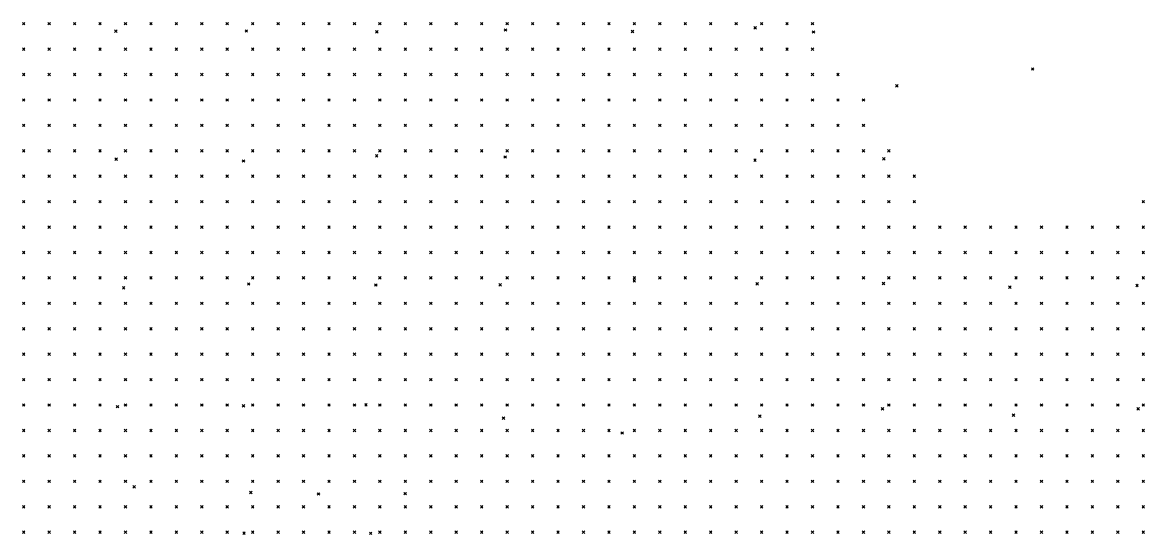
# Model space of a CAD drawing. Header units: metres. Extents: x 441556 to 446409, y 432338 to 461058.
# Drawn here: x 445471.2 to 445603.5, y 434685.3 to 434745.7 of the extents above; entities that cross this region are included whole.
import ezdxf

# ---------------------------------------------------------------- set-up
doc = ezdxf.new("R2010")
doc.units = ezdxf.units.M
doc.header["$MEASUREMENT"] = 0
doc.header["$PDMODE"] = 35
doc.header["$PDSIZE"] = 0.15
doc.layers.add('DTM-NOK-RevN_LIDAR_co_lidar', color=91, linetype='Continuous', lineweight=0)
doc.layers.add('DTM-NOK-RevN_RTK', color=32, linetype='Continuous', lineweight=0)

msp = doc.modelspace()

# ---------------------------------------------------------------- linework, layer by layer
at = {"layer": 'DTM-NOK-RevN_LIDAR_co_lidar'}
for p in [(445471.381, 434745.573, 321.899), (445474.38, 434745.573, 321.898), (445477.38, 434745.573, 321.916), (445480.379, 434745.573, 321.993), (445483.378, 434745.573, 322.081), (445486.378, 434745.573, 322.139), (445489.377, 434745.573, 322.23), (445492.377, 434745.573, 322.31), (445495.376, 434745.573, 322.36), (445498.375, 434745.573, 322.39), (445501.375, 434745.573, 322.456), (445504.374, 434745.573, 322.574), (445507.373, 434745.573, 322.629), (445510.373, 434745.573, 322.608), (445513.372, 434745.573, 322.61), (445516.372, 434745.573, 322.639), (445519.371, 434745.573, 322.665), (445522.37, 434745.573, 322.693), (445525.37, 434745.573, 322.729), (445528.369, 434745.573, 322.761), (445531.369, 434745.573, 322.805), (445534.368, 434745.573, 322.85), (445537.367, 434745.573, 322.894), (445540.367, 434745.573, 322.941), (445543.366, 434745.573, 322.959), (445546.365, 434745.573, 322.984), (445549.365, 434745.573, 323.011), (445552.364, 434745.573, 323.019), (445555.364, 434745.573, 323.028), (445558.363, 434745.573, 323.078), (445561.362, 434745.573, 323.144), (445564.362, 434745.573, 323.228), (445471.381, 434742.573, 321.839), (445474.38, 434742.573, 321.877), (445477.38, 434742.573, 321.923), (445480.379, 434742.573, 321.998), (445483.378, 434742.573, 322.078), (445486.378, 434742.573, 322.131), (445489.377, 434742.573, 322.245), (445492.377, 434742.573, 322.357), (445495.376, 434742.573, 322.397), (445498.375, 434742.573, 322.408), (445501.375, 434742.573, 322.469), (445504.374, 434742.573, 322.504), (445507.373, 434742.573, 322.547), (445510.373, 434742.573, 322.557), (445513.372, 434742.573, 322.604), (445516.372, 434742.573, 322.618), (445519.371, 434742.573, 322.648), (445522.37, 434742.573, 322.693), (445525.37, 434742.573, 322.731), (445528.369, 434742.573, 322.771), (445531.369, 434742.573, 322.801), (445534.368, 434742.573, 322.821), (445537.367, 434742.573, 322.848), (445540.367, 434742.573, 322.882), (445543.366, 434742.573, 322.908), (445546.365, 434742.573, 322.947), (445549.365, 434742.573, 322.952), (445552.364, 434742.573, 322.989), (445555.364, 434742.573, 323.026), (445558.363, 434742.573, 323.061), (445561.362, 434742.573, 323.107), (445564.362, 434742.573, 323.175), (445471.381, 434739.574, 321.856), (445474.38, 434739.574, 321.942), (445477.38, 434739.574, 321.987), (445480.379, 434739.574, 322.078), (445483.378, 434739.574, 322.156), (445486.378, 434739.574, 322.215), (445489.377, 434739.574, 322.333), (445492.377, 434739.574, 322.428), (445495.376, 434739.574, 322.494), (445498.375, 434739.574, 322.529), (445501.375, 434739.574, 322.56), (445504.374, 434739.574, 322.589), (445507.373, 434739.574, 322.625), (445510.373, 434739.574, 322.657), (445513.372, 434739.574, 322.593), (445516.372, 434739.574, 322.576), (445519.371, 434739.574, 322.61), (445522.37, 434739.574, 322.638), (445525.37, 434739.574, 322.684), (445528.369, 434739.574, 322.717), (445531.369, 434739.574, 322.749), (445534.368, 434739.574, 322.773), (445537.367, 434739.574, 322.82), (445540.367, 434739.574, 322.857), (445543.366, 434739.574, 322.9), (445546.365, 434739.574, 322.957), (445549.365, 434739.574, 322.996), (445552.364, 434739.574, 323.03), (445555.364, 434739.574, 323.052), (445558.363, 434739.574, 323.106), (445561.362, 434739.574, 323.182), (445564.362, 434739.574, 323.249), (445567.361, 434739.574, 323.307), (445471.381, 434736.574, 321.927), (445474.38, 434736.574, 322.011), (445477.38, 434736.574, 322.113), (445480.379, 434736.574, 322.213), (445483.378, 434736.574, 322.254), (445486.378, 434736.574, 322.318), (445489.377, 434736.574, 322.399), (445492.377, 434736.574, 322.47), (445495.376, 434736.574, 322.557), (445498.375, 434736.574, 322.634), (445501.375, 434736.574, 322.687), (445504.374, 434736.574, 322.631), (445507.373, 434736.574, 322.676), (445510.373, 434736.574, 322.637), (445513.372, 434736.574, 322.588), (445516.372, 434736.574, 322.556), (445519.371, 434736.574, 322.602), (445522.37, 434736.574, 322.645), (445525.37, 434736.574, 322.687), (445528.369, 434736.574, 322.754), (445531.369, 434736.574, 322.788), (445534.368, 434736.574, 322.805), (445537.367, 434736.574, 322.846), (445540.367, 434736.574, 322.92), (445543.366, 434736.574, 322.978), (445546.365, 434736.574, 322.927), (445549.365, 434736.574, 322.988), (445552.364, 434736.574, 323.049), (445555.364, 434736.574, 323.09), (445558.363, 434736.574, 323.199), (445561.362, 434736.574, 323.302), (445564.362, 434736.574, 323.393), (445567.361, 434736.574, 323.495), (445570.361, 434736.574, 323.571), (445471.381, 434733.575, 321.885), (445474.38, 434733.575, 321.992), (445477.38, 434733.575, 322.134), (445480.379, 434733.575, 322.225), (445483.378, 434733.575, 322.294), (445486.378, 434733.575, 322.357), (445489.377, 434733.575, 322.414), (445492.377, 434733.575, 322.457), (445495.376, 434733.575, 322.569), (445498.375, 434733.575, 322.692), (445501.375, 434733.575, 322.757), (445504.374, 434733.575, 322.753), (445507.373, 434733.575, 322.747), (445510.373, 434733.575, 322.736), (445513.372, 434733.575, 322.651), (445516.372, 434733.575, 322.636), (445519.371, 434733.575, 322.659), (445522.37, 434733.575, 322.721), (445525.37, 434733.575, 322.742), (445528.369, 434733.575, 322.79), (445531.369, 434733.575, 322.831), (445534.368, 434733.575, 322.868), (445537.367, 434733.575, 322.946), (445540.367, 434733.575, 323.158), (445543.366, 434733.575, 323.328), (445546.365, 434733.575, 323.189), (445549.365, 434733.575, 323.261), (445552.364, 434733.575, 323.298), (445555.364, 434733.575, 323.329), (445558.363, 434733.575, 323.367), (445561.362, 434733.575, 323.43), (445564.362, 434733.575, 323.512), (445567.361, 434733.575, 323.591), (445570.361, 434733.575, 323.653), (445471.381, 434730.576, 322.063), (445474.38, 434730.576, 322.064), (445477.38, 434730.576, 322.196), (445480.379, 434730.576, 322.31), (445483.378, 434730.576, 322.307), (445486.378, 434730.576, 322.316), (445489.377, 434730.576, 322.371), (445492.377, 434730.576, 322.435), (445495.376, 434730.576, 322.514), (445498.375, 434730.576, 322.626), (445501.375, 434730.576, 322.716), (445504.374, 434730.576, 322.719), (445507.373, 434730.576, 322.741), (445510.373, 434730.576, 322.73), (445513.372, 434730.576, 322.697), (445516.372, 434730.576, 322.715), (445519.371, 434730.576, 322.747), (445522.37, 434730.576, 322.798), (445525.37, 434730.576, 322.889), (445528.369, 434730.576, 323.004), (445531.369, 434730.576, 323.072), (445534.368, 434730.576, 323.055), (445537.367, 434730.576, 323.129), (445540.367, 434730.576, 323.173), (445543.366, 434730.576, 323.285), (445546.365, 434730.576, 323.371), (445549.365, 434730.576, 323.396), (445552.364, 434730.576, 323.399), (445555.364, 434730.576, 323.453), (445558.363, 434730.576, 323.467), (445561.362, 434730.576, 323.508), (445564.362, 434730.576, 323.591), (445567.361, 434730.576, 323.699), (445570.361, 434730.576, 323.769), (445573.36, 434730.576, 323.824), (445471.381, 434727.576, 322.048), (445474.38, 434727.576, 322.12), (445477.38, 434727.576, 322.275), (445480.379, 434727.576, 322.32), (445483.378, 434727.576, 322.333), (445486.378, 434727.576, 322.377), (445489.377, 434727.576, 322.456), (445492.377, 434727.576, 322.485), (445495.376, 434727.576, 322.49), (445498.375, 434727.576, 322.567), (445501.375, 434727.576, 322.661), (445504.374, 434727.576, 322.685), (445507.373, 434727.576, 322.684), (445510.373, 434727.576, 322.676), (445513.372, 434727.576, 322.689), (445516.372, 434727.576, 322.767), (445519.371, 434727.576, 322.792), (445522.37, 434727.576, 322.847), (445525.37, 434727.576, 322.923), (445528.369, 434727.576, 323.038), (445531.369, 434727.576, 323.085), (445534.368, 434727.576, 323.098), (445537.367, 434727.576, 323.128), (445540.367, 434727.576, 323.222), (445543.366, 434727.576, 323.378), (445546.365, 434727.576, 323.322), (445549.365, 434727.576, 323.346), (445552.364, 434727.576, 323.476), (445555.364, 434727.576, 323.547), (445558.363, 434727.576, 323.613), (445561.362, 434727.576, 323.694), (445564.362, 434727.576, 323.77), (445567.361, 434727.576, 323.865), (445570.361, 434727.576, 323.911), (445573.36, 434727.576, 323.963), (445576.359, 434727.576, 324.029), (445471.381, 434724.577, 322.068), (445474.38, 434724.577, 322.151), (445477.38, 434724.577, 322.212), (445480.379, 434724.577, 322.271), (445483.378, 434724.577, 322.292), (445486.378, 434724.577, 322.32), (445489.377, 434724.577, 322.376), (445492.377, 434724.577, 322.404), (445495.376, 434724.577, 322.402), (445498.375, 434724.577, 322.449), (445501.375, 434724.577, 322.579), (445504.374, 434724.577, 322.691), (445507.373, 434724.577, 322.677), (445510.373, 434724.577, 322.703), (445513.372, 434724.577, 322.764), (445516.372, 434724.577, 322.882), (445519.371, 434724.577, 322.94), (445522.37, 434724.577, 322.958), (445525.37, 434724.577, 323.015), (445528.369, 434724.577, 323.108), (445531.369, 434724.577, 323.178), (445534.368, 434724.577, 323.179), (445537.367, 434724.577, 323.176), (445540.367, 434724.577, 323.254), (445543.366, 434724.577, 323.314), (445546.365, 434724.577, 323.349), (445549.365, 434724.577, 323.437), (445552.364, 434724.577, 323.563), (445555.364, 434724.577, 323.666), (445558.363, 434724.577, 323.764), (445561.362, 434724.577, 323.836), (445564.362, 434724.577, 323.915), (445567.361, 434724.577, 324.007), (445570.361, 434724.577, 324.058), (445573.36, 434724.577, 324.1), (445576.359, 434724.577, 324.114), (445603.354, 434724.577, 324.631), (445471.381, 434721.578, 322.09), (445474.38, 434721.578, 322.159), (445477.38, 434721.578, 322.232), (445480.379, 434721.578, 322.294), (445483.378, 434721.578, 322.346), (445486.378, 434721.578, 322.387), (445489.377, 434721.578, 322.427), (445492.377, 434721.578, 322.433), (445495.376, 434721.578, 322.44), (445498.375, 434721.578, 322.521), (445501.375, 434721.578, 322.638), (445504.374, 434721.578, 322.755), (445507.373, 434721.578, 322.8), (445510.373, 434721.578, 322.826), (445513.372, 434721.578, 322.884), (445516.372, 434721.578, 323.018), (445519.371, 434721.578, 323.18), (445522.37, 434721.578, 323.243), (445525.37, 434721.578, 323.18), (445528.369, 434721.578, 323.192), (445531.369, 434721.578, 323.262), (445534.368, 434721.578, 323.317), (445537.367, 434721.578, 323.311), (445540.367, 434721.578, 323.344), (445543.366, 434721.578, 323.367), (445546.365, 434721.578, 323.416), (445549.365, 434721.578, 323.489), (445552.364, 434721.578, 323.589), (445555.364, 434721.578, 323.7), (445558.363, 434721.578, 323.788), (445561.362, 434721.578, 323.874), (445564.362, 434721.578, 323.967), (445567.361, 434721.578, 324.018), (445570.361, 434721.578, 324.026), (445573.36, 434721.578, 324.086), (445576.359, 434721.578, 324.148), (445579.359, 434721.578, 324.214), (445582.358, 434721.578, 324.278), (445585.357, 434721.578, 324.296), (445588.357, 434721.578, 324.321), (445591.356, 434721.578, 324.386), (445594.356, 434721.578, 324.466), (445597.355, 434721.578, 324.523), (445600.354, 434721.578, 324.567), (445603.354, 434721.578, 324.628), (445471.381, 434718.578, 322.085), (445474.38, 434718.578, 322.125), (445477.38, 434718.578, 322.2), (445480.379, 434718.578, 322.292), (445483.378, 434718.578, 322.376), (445486.378, 434718.578, 322.443), (445489.377, 434718.578, 322.468), (445492.377, 434718.578, 322.502), (445495.376, 434718.578, 322.516), (445498.375, 434718.578, 322.481), (445501.375, 434718.578, 322.616), (445504.374, 434718.578, 322.801), (445507.373, 434718.578, 322.907), (445510.373, 434718.578, 322.977), (445513.372, 434718.578, 322.996), (445516.372, 434718.578, 323.104), (445519.371, 434718.578, 323.2), (445522.37, 434718.578, 323.232), (445525.37, 434718.578, 323.317), (445528.369, 434718.578, 323.285), (445531.369, 434718.578, 323.293), (445534.368, 434718.578, 323.345), (445537.367, 434718.578, 323.377), (445540.367, 434718.578, 323.374), (445543.366, 434718.578, 323.388), (445546.365, 434718.578, 323.428), (445549.365, 434718.578, 323.497), (445552.364, 434718.578, 323.583), (445555.364, 434718.578, 323.674), (445558.363, 434718.578, 323.766), (445561.362, 434718.578, 323.871), (445564.362, 434718.578, 323.94), (445567.361, 434718.578, 323.999), (445570.361, 434718.578, 324.062), (445573.36, 434718.578, 324.105), (445576.359, 434718.578, 324.149), (445579.359, 434718.578, 324.221), (445582.358, 434718.578, 324.259), (445585.357, 434718.578, 324.295), (445588.357, 434718.578, 324.341), (445591.356, 434718.578, 324.402), (445594.356, 434718.578, 324.464), (445597.355, 434718.578, 324.54), (445600.354, 434718.578, 324.6), (445603.354, 434718.578, 324.675), (445471.381, 434715.579, 322.192), (445474.38, 434715.579, 322.243), (445477.38, 434715.579, 322.306), (445480.379, 434715.579, 322.38), (445483.378, 434715.579, 322.441), (445486.378, 434715.579, 322.472), (445489.377, 434715.579, 322.511), (445492.377, 434715.579, 322.535), (445495.376, 434715.579, 322.593), (445498.375, 434715.579, 322.631), (445501.375, 434715.579, 322.668), (445504.374, 434715.579, 322.74), (445507.373, 434715.579, 322.901), (445510.373, 434715.579, 323.025), (445513.372, 434715.579, 323.042), (445516.372, 434715.579, 323.086), (445519.371, 434715.579, 323.137), (445522.37, 434715.579, 323.158), (445525.37, 434715.579, 323.266), (445528.369, 434715.579, 323.3), (445531.369, 434715.579, 323.301), (445534.368, 434715.579, 323.365), (445537.367, 434715.579, 323.397), (445540.367, 434715.579, 323.405), (445543.366, 434715.579, 323.469), (445546.365, 434715.579, 323.522), (445549.365, 434715.579, 323.592), (445552.364, 434715.579, 323.624), (445555.364, 434715.579, 323.653), (445558.363, 434715.579, 323.736), (445561.362, 434715.579, 323.836), (445564.362, 434715.579, 323.898), (445567.361, 434715.579, 323.974), (445570.361, 434715.579, 324.048), (445573.36, 434715.579, 324.102), (445576.359, 434715.579, 324.187), (445579.359, 434715.579, 324.259), (445582.358, 434715.579, 324.309), (445585.357, 434715.579, 324.351), (445588.357, 434715.579, 324.417), (445591.356, 434715.579, 324.492), (445594.356, 434715.579, 324.539), (445597.355, 434715.579, 324.604), (445600.354, 434715.579, 324.678), (445603.354, 434715.579, 324.732), (445471.381, 434712.579, 322.296), (445474.38, 434712.579, 322.35), (445477.38, 434712.579, 322.387), (445480.379, 434712.579, 322.425), (445483.378, 434712.579, 322.526), (445486.378, 434712.579, 322.656), (445489.377, 434712.579, 322.74), (445492.377, 434712.579, 322.681), (445495.376, 434712.579, 322.688), (445498.375, 434712.579, 322.73), (445501.375, 434712.579, 322.763), (445504.374, 434712.579, 322.792), (445507.373, 434712.579, 322.878), (445510.373, 434712.579, 322.969), (445513.372, 434712.579, 323.003), (445516.372, 434712.579, 323.069), (445519.371, 434712.579, 323.166), (445522.37, 434712.579, 323.189), (445525.37, 434712.579, 323.198), (445528.369, 434712.579, 323.285), (445531.369, 434712.579, 323.357), (445534.368, 434712.579, 323.413), (445537.367, 434712.579, 323.419), (445540.367, 434712.579, 323.433), (445543.366, 434712.579, 323.529), (445546.365, 434712.579, 323.569), (445549.365, 434712.579, 323.605), (445552.364, 434712.579, 323.651), (445555.364, 434712.579, 323.7), (445558.363, 434712.579, 323.77), (445561.362, 434712.579, 323.837), (445564.362, 434712.579, 323.906), (445567.361, 434712.579, 323.99), (445570.361, 434712.579, 324.073), (445573.36, 434712.579, 324.132), (445576.359, 434712.579, 324.193), (445579.359, 434712.579, 324.245), (445582.358, 434712.579, 324.281), (445585.357, 434712.579, 324.337), (445588.357, 434712.579, 324.401), (445591.356, 434712.579, 324.478), (445594.356, 434712.579, 324.573), (445597.355, 434712.579, 324.672), (445600.354, 434712.579, 324.742), (445603.354, 434712.579, 324.833), (445471.381, 434709.58, 322.393), (445474.38, 434709.58, 322.477), (445477.38, 434709.58, 322.464), (445480.379, 434709.58, 322.521), (445483.378, 434709.58, 322.547), (445486.378, 434709.58, 322.656), (445489.377, 434709.58, 322.747), (445492.377, 434709.58, 322.658), (445495.376, 434709.58, 322.659), (445498.375, 434709.58, 322.702), (445501.375, 434709.58, 322.692), (445504.374, 434709.58, 322.72), (445507.373, 434709.58, 322.795), (445510.373, 434709.58, 322.857), (445513.372, 434709.58, 322.948), (445516.372, 434709.58, 323.094), (445519.371, 434709.58, 323.13), (445522.37, 434709.58, 323.167), (445525.37, 434709.58, 323.262), (445528.369, 434709.58, 323.332), (445531.369, 434709.58, 323.407), (445534.368, 434709.58, 323.534), (445537.367, 434709.58, 323.516), (445540.367, 434709.58, 323.529), (445543.366, 434709.58, 323.612), (445546.365, 434709.58, 323.639), (445549.365, 434709.58, 323.669), (445552.364, 434709.58, 323.739), (445555.364, 434709.58, 323.778), (445558.363, 434709.58, 323.802), (445561.362, 434709.58, 323.837), (445564.362, 434709.58, 323.906), (445567.361, 434709.58, 323.99), (445570.361, 434709.58, 324.08), (445573.36, 434709.58, 324.148), (445576.359, 434709.58, 324.215), (445579.359, 434709.58, 324.257), (445582.358, 434709.58, 324.321), (445585.357, 434709.58, 324.393), (445588.357, 434709.58, 324.476), (445591.356, 434709.58, 324.594), (445594.356, 434709.58, 324.719), (445597.355, 434709.58, 324.797), (445600.354, 434709.58, 324.9), (445603.354, 434709.58, 325.005), (445471.381, 434706.581, 322.294), (445474.38, 434706.581, 322.366), (445477.38, 434706.581, 322.411), (445480.379, 434706.581, 322.535), (445483.378, 434706.581, 322.653), (445486.378, 434706.581, 322.745), (445489.377, 434706.581, 322.686), (445492.377, 434706.581, 322.664), (445495.376, 434706.581, 322.671), (445498.375, 434706.581, 322.722), (445501.375, 434706.581, 322.76), (445504.374, 434706.581, 322.837), (445507.373, 434706.581, 322.882), (445510.373, 434706.581, 322.866), (445513.372, 434706.581, 322.923), (445516.372, 434706.581, 323.018), (445519.371, 434706.581, 323.112), (445522.37, 434706.581, 323.184), (445525.37, 434706.581, 323.311), (445528.369, 434706.581, 323.392), (445531.369, 434706.581, 323.473), (445534.368, 434706.581, 323.568), (445537.367, 434706.581, 323.587), (445540.367, 434706.581, 323.641), (445543.366, 434706.581, 323.744), (445546.365, 434706.581, 323.762), (445549.365, 434706.581, 323.793), (445552.364, 434706.581, 323.847), (445555.364, 434706.581, 323.891), (445558.363, 434706.581, 323.928), (445561.362, 434706.581, 323.985), (445564.362, 434706.581, 324.035), (445567.361, 434706.581, 324.11), (445570.361, 434706.581, 324.211), (445573.36, 434706.581, 324.297), (445576.359, 434706.581, 324.353), (445579.359, 434706.581, 324.386), (445582.358, 434706.581, 324.442), (445585.357, 434706.581, 324.476), (445588.357, 434706.581, 324.534), (445591.356, 434706.581, 324.64), (445594.356, 434706.581, 324.733), (445597.355, 434706.581, 324.852), (445600.354, 434706.581, 324.98), (445603.354, 434706.581, 325.102), (445471.381, 434703.581, 322.264), (445474.38, 434703.581, 322.315), (445477.38, 434703.581, 322.403), (445480.379, 434703.581, 322.615), (445483.378, 434703.581, 322.876), (445486.378, 434703.581, 322.952), (445489.377, 434703.581, 322.859), (445492.377, 434703.581, 322.787), (445495.376, 434703.581, 322.683), (445498.375, 434703.581, 322.716), (445501.375, 434703.581, 322.788), (445504.374, 434703.581, 322.889), (445507.373, 434703.581, 322.913), (445510.373, 434703.581, 322.939), (445513.372, 434703.581, 322.964), (445516.372, 434703.581, 323), (445519.371, 434703.581, 323.116), (445522.37, 434703.581, 323.213), (445525.37, 434703.581, 323.309), (445528.369, 434703.581, 323.373), (445531.369, 434703.581, 323.428), (445534.368, 434703.581, 323.469), (445537.367, 434703.581, 323.663), (445540.367, 434703.581, 323.734), (445543.366, 434703.581, 323.862), (445546.365, 434703.581, 323.921), (445549.365, 434703.581, 323.922), (445552.364, 434703.581, 323.967), (445555.364, 434703.581, 324.033), (445558.363, 434703.581, 324.08), (445561.362, 434703.581, 324.119), (445564.362, 434703.581, 324.165), (445567.361, 434703.581, 324.24), (445570.361, 434703.581, 324.299), (445573.36, 434703.581, 324.35), (445576.359, 434703.581, 324.404), (445579.359, 434703.581, 324.442), (445582.358, 434703.581, 324.475), (445585.357, 434703.581, 324.516), (445588.357, 434703.581, 324.554), (445591.356, 434703.581, 324.626), (445594.356, 434703.581, 324.697), (445597.355, 434703.581, 324.822), (445600.354, 434703.581, 324.948), (445603.354, 434703.581, 325.092), (445471.381, 434700.582, 322.215), (445474.38, 434700.582, 322.269), (445477.38, 434700.582, 322.37), (445480.379, 434700.582, 322.501), (445483.378, 434700.582, 322.644), (445486.378, 434700.582, 322.691), (445489.377, 434700.582, 322.748), (445492.377, 434700.582, 322.74), (445495.376, 434700.582, 322.811), (445498.375, 434700.582, 322.913), (445501.375, 434700.582, 322.892), (445504.374, 434700.582, 323.005), (445507.373, 434700.582, 323.155), (445510.373, 434700.582, 323.195), (445513.372, 434700.582, 323.181), (445516.372, 434700.582, 323.166), (445519.371, 434700.582, 323.178), (445522.37, 434700.582, 323.239), (445525.37, 434700.582, 323.323), (445528.369, 434700.582, 323.317), (445531.369, 434700.582, 323.392), (445534.368, 434700.582, 323.535), (445537.367, 434700.582, 323.724), (445540.367, 434700.582, 323.846), (445543.366, 434700.582, 323.904), (445546.365, 434700.582, 323.984), (445549.365, 434700.582, 324.025), (445552.364, 434700.582, 324.044), (445555.364, 434700.582, 324.05), (445558.363, 434700.582, 324.117), (445561.362, 434700.582, 324.181), (445564.362, 434700.582, 324.23), (445567.361, 434700.582, 324.317), (445570.361, 434700.582, 324.384), (445573.36, 434700.582, 324.41), (445576.359, 434700.582, 324.435), (445579.359, 434700.582, 324.461), (445582.358, 434700.582, 324.518), (445585.357, 434700.582, 324.567), (445588.357, 434700.582, 324.6), (445591.356, 434700.582, 324.672), (445594.356, 434700.582, 324.78), (445597.355, 434700.582, 324.88), (445600.354, 434700.582, 324.98), (445603.354, 434700.582, 325.116), (445471.381, 434697.583, 322.234), (445474.38, 434697.583, 322.31), (445477.38, 434697.583, 322.385), (445480.379, 434697.583, 322.456), (445483.378, 434697.583, 322.559), (445486.378, 434697.583, 322.641), (445489.377, 434697.583, 322.706), (445492.377, 434697.583, 322.787), (445495.376, 434697.583, 322.931), (445498.375, 434697.583, 323.12), (445501.375, 434697.583, 322.973), (445504.374, 434697.583, 322.99), (445507.373, 434697.583, 323.048), (445510.373, 434697.583, 323.16), (445513.372, 434697.583, 323.246), (445516.372, 434697.583, 323.265), (445519.371, 434697.583, 323.356), (445522.37, 434697.583, 323.388), (445525.37, 434697.583, 323.43), (445528.369, 434697.583, 323.398), (445531.369, 434697.583, 323.48), (445534.368, 434697.583, 323.615), (445537.367, 434697.583, 323.737), (445540.367, 434697.583, 323.81), (445543.366, 434697.583, 323.866), (445546.365, 434697.583, 323.956), (445549.365, 434697.583, 324.017), (445552.364, 434697.583, 324.028), (445555.364, 434697.583, 324.064), (445558.363, 434697.583, 324.152), (445561.362, 434697.583, 324.225), (445564.362, 434697.583, 324.298), (445567.361, 434697.583, 324.382), (445570.361, 434697.583, 324.445), (445573.36, 434697.583, 324.464), (445576.359, 434697.583, 324.492), (445579.359, 434697.583, 324.521), (445582.358, 434697.583, 324.554), (445585.357, 434697.583, 324.589), (445588.357, 434697.583, 324.621), (445591.356, 434697.583, 324.686), (445594.356, 434697.583, 324.795), (445597.355, 434697.583, 324.897), (445600.354, 434697.583, 325.017), (445603.354, 434697.583, 325.119), (445471.381, 434694.583, 322.215), (445474.38, 434694.583, 322.305), (445477.38, 434694.583, 322.36), (445480.379, 434694.583, 322.422), (445483.378, 434694.583, 322.527), (445486.378, 434694.583, 322.605), (445489.377, 434694.583, 322.698), (445492.377, 434694.583, 322.805), (445495.376, 434694.583, 322.96), (445498.375, 434694.583, 323.236), (445501.375, 434694.583, 323.059), (445504.374, 434694.583, 322.995), (445507.373, 434694.583, 323.072), (445510.373, 434694.583, 323.232), (445513.372, 434694.583, 323.323), (445516.372, 434694.583, 323.367), (445519.371, 434694.583, 323.439), (445522.37, 434694.583, 323.459), (445525.37, 434694.583, 323.498), (445528.369, 434694.583, 323.523), (445531.369, 434694.583, 323.59), (445534.368, 434694.583, 323.698), (445537.367, 434694.583, 323.74), (445540.367, 434694.583, 323.812), (445543.366, 434694.583, 323.884), (445546.365, 434694.583, 323.968), (445549.365, 434694.583, 324.016), (445552.364, 434694.583, 324.013), (445555.364, 434694.583, 324.077), (445558.363, 434694.583, 324.151), (445561.362, 434694.583, 324.237), (445564.362, 434694.583, 324.339), (445567.361, 434694.583, 324.436), (445570.361, 434694.583, 324.482), (445573.36, 434694.583, 324.49), (445576.359, 434694.583, 324.493), (445579.359, 434694.583, 324.527), (445582.358, 434694.583, 324.581), (445585.357, 434694.583, 324.619), (445588.357, 434694.583, 324.683), (445591.356, 434694.583, 324.757), (445594.356, 434694.583, 324.843), (445597.355, 434694.583, 324.947), (445600.354, 434694.583, 325.05), (445603.354, 434694.583, 325.156), (445471.381, 434691.584, 322.223), (445474.38, 434691.584, 322.293), (445477.38, 434691.584, 322.339), (445480.379, 434691.584, 322.406), (445483.378, 434691.584, 322.522), (445486.378, 434691.584, 322.608), (445489.377, 434691.584, 322.746), (445492.377, 434691.584, 322.927), (445495.376, 434691.584, 323.029), (445498.375, 434691.584, 323.173), (445501.375, 434691.584, 323.165), (445504.374, 434691.584, 323.118), (445507.373, 434691.584, 323.234), (445510.373, 434691.584, 323.352), (445513.372, 434691.584, 323.419), (445516.372, 434691.584, 323.468), (445519.371, 434691.584, 323.532), (445522.37, 434691.584, 323.536), (445525.37, 434691.584, 323.578), (445528.369, 434691.584, 323.596), (445531.369, 434691.584, 323.628), (445534.368, 434691.584, 323.737), (445537.367, 434691.584, 323.819), (445540.367, 434691.584, 323.881), (445543.366, 434691.584, 324.025), (445546.365, 434691.584, 324.245), (445549.365, 434691.584, 324.059), (445552.364, 434691.584, 324.035), (445555.364, 434691.584, 324.022), (445558.363, 434691.584, 324.146), (445561.362, 434691.584, 324.297), (445564.362, 434691.584, 324.431), (445567.361, 434691.584, 324.554), (445570.361, 434691.584, 324.574), (445573.36, 434691.584, 324.566), (445576.359, 434691.584, 324.588), (445579.359, 434691.584, 324.64), (445582.358, 434691.584, 324.667), (445585.357, 434691.584, 324.723), (445588.357, 434691.584, 324.79), (445591.356, 434691.584, 324.828), (445594.356, 434691.584, 324.879), (445597.355, 434691.584, 324.977), (445600.354, 434691.584, 325.032), (445603.354, 434691.584, 325.154), (445471.381, 434688.584, 322.342), (445474.38, 434688.584, 322.364), (445477.38, 434688.584, 322.345), (445480.379, 434688.584, 322.403), (445483.378, 434688.584, 322.509), (445486.378, 434688.584, 322.617), (445489.377, 434688.584, 322.75), (445492.377, 434688.584, 322.915), (445495.376, 434688.584, 322.981), (445498.375, 434688.584, 323.041), (445501.375, 434688.584, 323.087), (445504.374, 434688.584, 323.17), (445507.373, 434688.584, 323.265), (445510.373, 434688.584, 323.355), (445513.372, 434688.584, 323.446), (445516.372, 434688.584, 323.503), (445519.371, 434688.584, 323.592), (445522.37, 434688.584, 323.675), (445525.37, 434688.584, 323.699), (445528.369, 434688.584, 323.674), (445531.369, 434688.584, 323.646), (445534.368, 434688.584, 323.748), (445537.367, 434688.584, 323.868), (445540.367, 434688.584, 323.954), (445543.366, 434688.584, 324.065), (445546.365, 434688.584, 324.185), (445549.365, 434688.584, 324.17), (445552.364, 434688.584, 324.148), (445555.364, 434688.584, 324.089), (445558.363, 434688.584, 324.179), (445561.362, 434688.584, 324.323), (445564.362, 434688.584, 324.469), (445567.361, 434688.584, 324.566), (445570.361, 434688.584, 324.633), (445573.36, 434688.584, 324.646), (445576.359, 434688.584, 324.673), (445579.359, 434688.584, 324.697), (445582.358, 434688.584, 324.723), (445585.357, 434688.584, 324.793), (445588.357, 434688.584, 324.846), (445591.356, 434688.584, 324.864), (445594.356, 434688.584, 324.9), (445597.355, 434688.584, 324.97), (445600.354, 434688.584, 325.07), (445603.354, 434688.584, 325.183), (445471.381, 434685.585, 322.734), (445474.38, 434685.585, 322.675), (445477.38, 434685.585, 322.642), (445480.379, 434685.585, 322.678), (445483.378, 434685.585, 322.704), (445486.378, 434685.585, 322.806), (445489.377, 434685.585, 323.007), (445492.377, 434685.585, 323.199), (445495.376, 434685.585, 323.158), (445498.375, 434685.585, 323.145), (445501.375, 434685.585, 323.185), (445504.374, 434685.585, 323.291), (445507.373, 434685.585, 323.43), (445510.373, 434685.585, 323.482), (445513.372, 434685.585, 323.564), (445516.372, 434685.585, 323.652), (445519.371, 434685.585, 323.734), (445522.37, 434685.585, 323.767), (445525.37, 434685.585, 323.777), (445528.369, 434685.585, 323.807), (445531.369, 434685.585, 323.832), (445534.368, 434685.585, 323.835), (445537.367, 434685.585, 323.92), (445540.367, 434685.585, 324.022), (445543.366, 434685.585, 324.092), (445546.365, 434685.585, 324.222), (445549.365, 434685.585, 324.319), (445552.364, 434685.585, 324.326), (445555.364, 434685.585, 324.235), (445558.363, 434685.585, 324.246), (445561.362, 434685.585, 324.327), (445564.362, 434685.585, 324.433), (445567.361, 434685.585, 324.538), (445570.361, 434685.585, 324.653), (445573.36, 434685.585, 324.712), (445576.359, 434685.585, 324.719), (445579.359, 434685.585, 324.772), (445582.358, 434685.585, 324.806), (445585.357, 434685.585, 324.835), (445588.357, 434685.585, 324.87), (445591.356, 434685.585, 324.872), (445594.356, 434685.585, 324.921), (445597.355, 434685.585, 325.01), (445600.354, 434685.585, 325.113), (445603.354, 434685.585, 325.243)]:
    msp.add_point(p, dxfattribs=at)
at = {"layer": 'DTM-NOK-RevN_RTK'}
for p in [(445482.241, 434744.688, 322.053), (445497.629, 434744.714, 322.339), (445513.018, 434744.605, 322.592), (445528.168, 434744.829, 322.741), (445543.154, 434744.642, 322.92), (445557.61, 434745.095, 323.088), (445564.469, 434744.593, 323.218), (445590.308, 434740.224, 323.737), (445574.313, 434738.242, 323.435), (445512.988, 434729.986, 322.649), (445528.133, 434729.843, 322.845), (445572.766, 434729.633, 323.836), (445482.271, 434729.579, 322.269), (445497.283, 434729.372, 322.48), (445557.584, 434729.478, 323.515), (445543.354, 434715.226, 323.549), (445483.161, 434714.403, 322.45), (445497.903, 434714.861, 322.66), (445512.88, 434714.74, 322.935), (445527.545, 434714.767, 323.2), (445557.841, 434714.894, 323.652), (445572.737, 434714.913, 324.126), (445587.629, 434714.49, 324.421), (445602.619, 434714.679, 324.733), (445511.724, 434700.594, 323.275), (445482.428, 434700.393, 322.616), (445497.292, 434700.478, 323.025), (445558.141, 434699.273, 324.09), (445572.606, 434700.127, 324.448), (445588.066, 434699.377, 324.683), (445602.743, 434700.129, 325.086), (445527.942, 434699.041, 323.299), (445541.932, 434697.285, 323.751), (445484.406, 434690.936, 322.837), (445498.147, 434690.263, 323.168), (445506.139, 434690.09, 323.347), (445516.358, 434690.13, 323.627), (445497.354, 434685.46, 323.131), (445512.281, 434685.449, 323.418)]:
    msp.add_point(p, dxfattribs=at)

doc.saveas('drawing.dxf')
